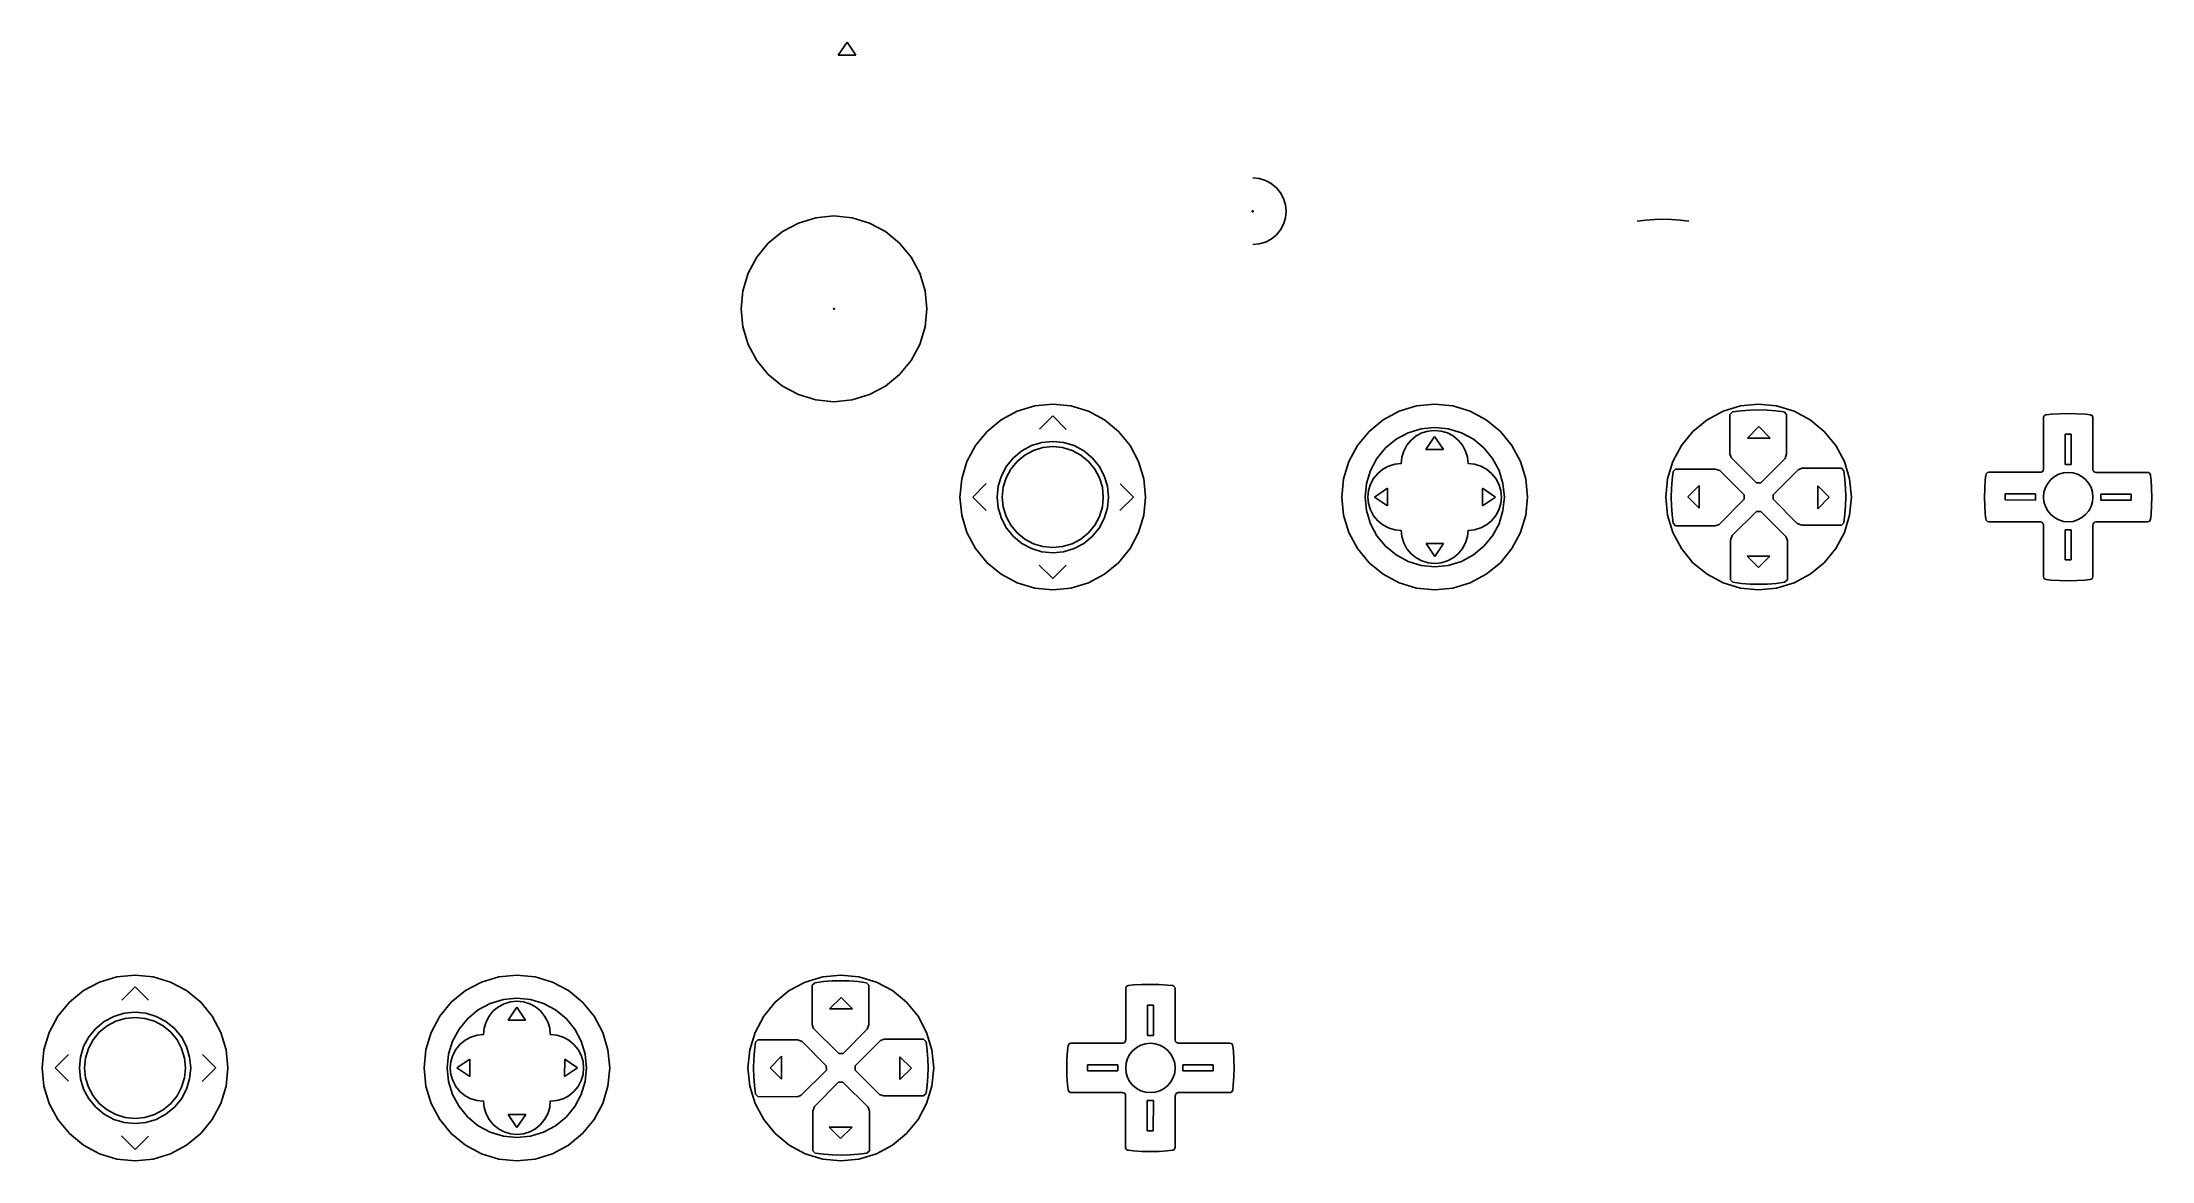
# Model space of a CAD drawing. Header units: millimetres. Extents: x -887 to 1385, y -464 to 740.
import ezdxf

# ---------------------------------------------------------------- set-up
doc = ezdxf.new("R2010")
doc.units = ezdxf.units.MM
doc.header["$PDMODE"] = 64

# ---------------------------------------------------------------- blocks, each defined once
blk = doc.blocks.new('circle')
at = {"color": 3}
for p, q in [((-55.6, 83.1), (-38.3, 92.4)), ((-38.3, 92.4), (-19.5, 98.1)), ((-19.5, 98.1), (0, 100)), ((0, 100), (19.5, 98.1)), ((19.5, 98.1), (38.3, 92.4)), ((38.3, 92.4), (55.6, 83.1)), ((-83.1, 55.6), (-70.7, 70.7)), ((-70.7, 70.7), (-55.6, 83.1)), ((55.6, 83.1), (70.7, 70.7)), ((70.7, 70.7), (83.1, 55.6)), ((-92.4, 38.3), (-83.1, 55.6)), ((83.1, 55.6), (92.4, 38.3)), ((-98.1, 19.5), (-92.4, 38.3)), ((92.4, 38.3), (98.1, 19.5)), ((-100, 0), (-98.1, 19.5)), ((98.1, 19.5), (100, 0)), ((100, 0), (98.1, -19.5)), ((-98.1, -19.5), (-100, 0)), ((-92.4, -38.3), (-98.1, -19.5)), ((98.1, -19.5), (92.4, -38.3)), ((-83.1, -55.6), (-92.4, -38.3)), ((92.4, -38.3), (83.1, -55.6)), ((-70.7, -70.7), (-83.1, -55.6)), ((83.1, -55.6), (70.7, -70.7)), ((-55.6, -83.1), (-70.7, -70.7)), ((-38.3, -92.4), (-55.6, -83.1)), ((55.6, -83.1), (38.3, -92.4)), ((70.7, -70.7), (55.6, -83.1)), ((-19.5, -98.1), (-38.3, -92.4)), ((0, -100), (-19.5, -98.1)), ((19.5, -98.1), (0, -100)), ((38.3, -92.4), (19.5, -98.1))]:
    blk.add_line(p, q, dxfattribs=at)
at = {"color": 2}
blk.add_point((0, 0), dxfattribs=at)
blk = doc.blocks.new('gp32_arc')
at = {"color": 3}
for p, q in [((0, 35.9), (7, 35.2)), ((7, 35.2), (13.8, 33.2)), ((13.8, 33.2), (20, 29.9)), ((20, 29.9), (25.4, 25.4)), ((25.4, 25.4), (29.9, 20)), ((29.9, 20), (33.2, 13.8)), ((33.2, 13.8), (35.3, 7)), ((35.3, 7), (36, 0)), ((36, 0), (35.3, -7)), ((29.9, -20), (25.4, -25.4)), ((33.2, -13.7), (29.9, -20)), ((35.3, -7), (33.2, -13.7)), ((7, -35.2), (0, -35.9)), ((13.8, -33.2), (7, -35.2)), ((20, -29.9), (13.8, -33.2)), ((25.4, -25.4), (20, -29.9))]:
    blk.add_line(p, q, dxfattribs=at)
blk.add_point((0, 0), dxfattribs=at)
blk = doc.blocks.new('psp_arc')
at = {"color": 3}
for p, q in [((0, 0), (9.3, 1.2)), ((9.3, 1.2), (18.6, 1.9)), ((18.6, 1.9), (27.9, 2.1)), ((27.9, 2.1), (37.2, 1.9)), ((37.2, 1.9), (46.5, 1.1)), ((46.5, 1.1), (55.8, 0))]:
    blk.add_line(p, q, dxfattribs=at)

msp = doc.modelspace()

# ---------------------------------------------------------------- linework, layer by layer
at = {"color": 3}
for p, q in [((-20, 740.1), (-29.5, 726.1)), ((-20, 740.1), (-10.6, 726.1)), ((-29.5, 726.1), (-10.6, 726.1)), ((146, 333.5), (163.2, 342.7)), ((163.2, 342.7), (182, 348.4)), ((182, 348.4), (201.5, 350.3)), ((201.5, 350.3), (221, 348.4)), ((221, 348.4), (239.8, 342.7)), ((239.8, 342.7), (257.1, 333.5)), ((557.3, 333.5), (574.6, 342.7)), ((574.6, 342.7), (593.4, 348.4)), ((593.4, 348.4), (612.9, 350.3)), ((612.9, 350.3), (632.4, 348.4)), ((632.4, 348.4), (651.1, 342.7)), ((651.1, 342.7), (668.4, 333.5)), ((906.2, 333.5), (923.5, 342.7)), ((923.5, 342.7), (942.2, 348.4)), ((930.8, 339.4), (933.6, 342.1)), ((933.6, 342.1), (942.9, 343.2)), ((942.2, 348.4), (961.7, 350.3)), ((942.9, 343.2), (952.2, 343.9)), ((952.2, 343.9), (961.5, 344.2)), ((961.5, 344.2), (970.9, 343.9)), ((961.7, 350.3), (981.2, 348.4)), ((970.9, 343.9), (980.2, 343.2)), ((980.2, 343.2), (989.4, 342)), ((981.2, 348.4), (1000, 342.7)), ((991.8, 339.4), (989.4, 342)), ((1000, 342.7), (1017.3, 333.5)), ((118.4, 305.9), (130.8, 321)), ((130.8, 321), (146, 333.5)), ((201.5, 337.7), (187.1, 323.3)), ((201.5, 337.7), (216, 323.2)), ((257.1, 333.5), (272.2, 321)), ((272.2, 321), (284.7, 305.9)), ((529.7, 305.9), (542.2, 321)), ((542.2, 321), (557.3, 333.5)), ((571.2, 312.7), (584.2, 319.6)), ((584.2, 319.6), (598.2, 323.9)), ((592.9, 316.1), (599.1, 319.4)), ((598.2, 323.9), (612.9, 325.3)), ((599.1, 319.4), (605.8, 321.4)), ((605.8, 321.4), (612.8, 322.1)), ((612.8, 322.1), (619.9, 321.4)), ((612.9, 325.3), (627.5, 323.9)), ((619.9, 321.4), (626.6, 319.4)), ((626.6, 319.4), (632.8, 316.1)), ((627.5, 323.9), (641.6, 319.6)), ((641.6, 319.6), (654.5, 312.7)), ((668.4, 333.5), (683.6, 321)), ((683.6, 321), (696, 305.9)), ((878.6, 305.9), (891, 321)), ((891, 321), (906.2, 333.5)), ((930.7, 296.9), (930.8, 339.4)), ((961.9, 326.2), (949.7, 313.9)), ((961.9, 326.2), (974.2, 313.9)), ((991.9, 296.8), (991.8, 339.4)), ((1017.3, 333.5), (1032.4, 321)), ((1032.4, 321), (1044.9, 305.9)), ((1268.6, 335.9), (1268.8, 337)), ((1268.6, 280.1), (1268.6, 335.9)), ((1268.8, 337), (1269.4, 337.9)), ((1269.4, 337.9), (1270.5, 338.7)), ((1270.5, 338.7), (1271.7, 339)), ((1271.7, 339), (1277.2, 339.6)), ((1277.2, 339.6), (1285.7, 340.1)), ((1285.7, 340.1), (1295.1, 340.3)), ((1295.1, 340.3), (1304.3, 340.1)), ((1304.3, 340.1), (1313.8, 339.5)), ((1313.8, 339.5), (1318.8, 339)), ((1320, 338.6), (1318.8, 339)), ((1321, 338), (1320, 338.6)), ((1321.5, 337.2), (1321, 338)), ((1321.8, 335.9), (1321.5, 337.2)), ((1321.8, 335.9), (1321.8, 280.1)), ((109.1, 288.6), (118.4, 305.9)), ((159.1, 292.7), (168.2, 300.2)), ((163, 288.8), (171.3, 295.6)), ((168.2, 300.2), (178.6, 305.8)), ((171.3, 295.6), (180.7, 300.6)), ((178.6, 305.8), (189.8, 309.2)), ((180.7, 300.6), (190.9, 303.7)), ((189.8, 309.2), (201.5, 310.3)), ((190.9, 303.7), (201.5, 304.7)), ((201.5, 310.3), (213.2, 309.2)), ((201.5, 304.7), (212.1, 303.7)), ((212.1, 303.7), (222.3, 300.6)), ((213.2, 309.2), (224.5, 305.8)), ((222.3, 300.6), (231.7, 295.6)), ((224.5, 305.8), (234.8, 300.2)), ((231.7, 295.6), (240, 288.8)), ((234.8, 300.2), (243.9, 292.7)), ((284.7, 305.9), (293.9, 288.6)), ((520.5, 288.6), (529.7, 305.9)), ((550.5, 292), (559.8, 303.4)), ((559.8, 303.4), (571.2, 312.7)), ((577.6, 293.2), (579.6, 299.9)), ((579.6, 299.9), (583, 306.1)), ((583, 306.1), (587.4, 311.6)), ((587.4, 311.6), (592.9, 316.1)), ((612.8, 315.6), (603.3, 301.7)), ((603.3, 301.7), (622.2, 301.7)), ((612.8, 315.6), (622.2, 301.7)), ((632.8, 316.1), (638.3, 311.6)), ((638.3, 311.6), (642.7, 306.2)), ((642.7, 306.2), (646.1, 299.9)), ((646.1, 299.9), (648.1, 293.2)), ((654.5, 312.7), (665.9, 303.4)), ((665.9, 303.4), (675.2, 292)), ((696, 305.9), (705.3, 288.6)), ((869.3, 288.6), (878.6, 305.9)), ((932.3, 292.8), (930.7, 296.9)), ((949.7, 313.9), (974.2, 313.9)), ((990.2, 291.9), (991.9, 296.8)), ((1044.9, 305.9), (1054.1, 288.6)), ((1292, 318), (1298.5, 318)), ((1292, 285.3), (1292, 318)), ((1298.5, 318), (1298.5, 285.3)), ((103.4, 269.8), (109.1, 288.6)), ((142.7, 262), (146.1, 273.3)), ((146.1, 273.3), (151.6, 283.7)), ((151.3, 271.1), (156.3, 280.5)), ((151.6, 283.7), (159.1, 292.7)), ((156.3, 280.5), (163, 288.8)), ((240, 288.8), (246.7, 280.5)), ((243.9, 292.7), (251.4, 283.7)), ((246.7, 280.5), (251.8, 271.1)), ((251.4, 283.7), (256.9, 273.3)), ((256.9, 273.3), (260.4, 262)), ((293.9, 288.6), (299.6, 269.8)), ((514.8, 269.8), (520.5, 288.6)), ((539.3, 265), (543.6, 279)), ((543.6, 279), (550.5, 292)), ((547, 270.3), (551.5, 275.7)), ((551.5, 275.7), (556.9, 280.2)), ((556.9, 280.2), (563.2, 283.5)), ((563.2, 283.5), (569.9, 285.6)), ((569.9, 285.6), (576.9, 286.3)), ((576.9, 286.2), (577.6, 293.2)), ((648.1, 293.2), (648.8, 286.2)), ((648.8, 286.3), (655.8, 285.6)), ((655.8, 285.6), (662.6, 283.5)), ((662.6, 283.5), (668.8, 280.2)), ((668.8, 280.2), (674.2, 275.7)), ((674.2, 275.7), (678.7, 270.3)), ((675.2, 292), (682.2, 279)), ((682.2, 279), (686.4, 265)), ((705.3, 288.6), (711, 269.8)), ((863.7, 269.8), (869.3, 288.6)), ((868.6, 268.8), (869.8, 278)), ((872.4, 280.4), (869.8, 278)), ((915.1, 280.5), (872.4, 280.4)), ((920, 278.8), (915.1, 280.5)), ((946.1, 252.7), (920, 278.8)), ((959.4, 265.7), (932.3, 292.8)), ((964.1, 265.8), (990.2, 291.9)), ((977.3, 252.6), (1004.3, 279.7)), ((1004.3, 279.7), (1008.4, 281.3)), ((1008.4, 281.3), (1050.9, 281.3)), ((1050.9, 281.3), (1053.6, 278.4)), ((1053.6, 278.4), (1054.7, 269.2)), ((1054.1, 288.6), (1059.8, 269.8)), ((1205.9, 268.9), (1206.4, 274)), ((1206.8, 275.2), (1206.4, 274)), ((1207.5, 276.1), (1206.8, 275.2)), ((1208.3, 276.7), (1207.5, 276.1)), ((1209.6, 277), (1208.3, 276.7)), ((1209.6, 277), (1265.3, 277)), ((1265.3, 277), (1266.7, 277.3)), ((1266.7, 277.3), (1267.6, 278)), ((1267.6, 278), (1268.3, 279.1)), ((1268.3, 279.1), (1268.5, 280.5)), ((1280.4, 272.4), (1285, 274.9)), ((1285, 274.9), (1290, 276.4)), ((1290, 276.4), (1295.2, 276.9)), ((1298.5, 285.3), (1292, 285.3)), ((1295.2, 276.9), (1300.4, 276.4)), ((1300.4, 276.4), (1305.4, 274.9)), ((1305.4, 274.9), (1310, 272.4)), ((1321.8, 280.1), (1322.2, 278.7)), ((1322.2, 278.7), (1322.8, 277.9)), ((1322.8, 277.9), (1324, 277.2)), ((1324, 277.2), (1325.3, 276.9)), ((1325, 276.9), (1380.8, 276.9)), ((1380.8, 276.9), (1382, 276.6)), ((1382, 276.6), (1382.9, 276.1)), ((1382.9, 276.1), (1383.6, 275)), ((1383.6, 275), (1383.9, 273.8)), ((1383.9, 273.8), (1384.5, 268.3)), ((101.5, 250.3), (103.4, 269.8)), ((103.4, 230.8), (101.5, 250.3)), ((115.3, 250.3), (129.8, 264.8)), ((115.3, 250.3), (129.7, 235.9)), ((141.5, 250.3), (142.7, 262)), ((142.7, 238.6), (141.5, 250.3)), ((147.1, 250.3), (148.2, 260.9)), ((148.2, 239.7), (147.1, 250.3)), ((148.2, 260.9), (151.3, 271.1)), ((251.8, 271.1), (254.9, 260.9)), ((254.9, 260.9), (255.9, 250.3)), ((255.9, 250.3), (254.9, 239.7)), ((260.4, 262), (261.5, 250.3)), ((261.5, 250.3), (260.4, 238.6)), ((288.4, 250.3), (273.9, 235.8)), ((288.4, 250.3), (274, 264.7)), ((299.6, 269.8), (301.5, 250.3)), ((301.5, 250.3), (299.6, 230.8)), ((512.9, 250.3), (514.8, 269.8)), ((514.8, 230.8), (512.9, 250.3)), ((537.9, 250.3), (539.3, 265)), ((539.3, 235.7), (537.9, 250.3)), ((541, 250.3), (541.7, 257.3)), ((541.7, 243.3), (541, 250.3)), ((541.7, 257.3), (543.7, 264.1)), ((543.7, 264.1), (547, 270.3)), ((548.1, 250.3), (562.1, 259.8)), ((548.1, 250.3), (562, 240.9)), ((562, 240.9), (562.1, 259.8)), ((664.3, 259.8), (664.3, 240.9)), ((678.2, 250.3), (664.3, 259.8)), ((678.2, 250.3), (664.3, 240.9)), ((678.7, 270.3), (682, 264.1)), ((682, 264.1), (684.1, 257.3)), ((684.1, 257.3), (684.8, 250.3)), ((684.8, 250.3), (684.1, 243.3)), ((686.4, 265), (687.9, 250.3)), ((687.9, 250.3), (686.4, 235.7)), ((711, 269.8), (712.9, 250.3)), ((712.9, 250.3), (711, 230.8)), ((861.7, 250.3), (863.7, 269.8)), ((863.7, 230.8), (861.7, 250.3)), ((867.7, 250.1), (867.9, 259.5)), ((867.9, 240.8), (867.7, 250.1)), ((867.9, 259.5), (868.6, 268.8)), ((885.6, 250.5), (897.9, 262.8)), ((885.6, 250.5), (897.9, 238.3)), ((897.9, 238.3), (897.9, 262.8)), ((946.1, 248), (946.1, 252.7)), ((959.4, 265.7), (964.1, 265.8)), ((977.3, 252.6), (977.3, 248)), ((1025.5, 262.4), (1025.4, 237.8)), ((1037.7, 250.1), (1025.4, 237.8)), ((1037.7, 250.1), (1025.5, 262.4)), ((1054.7, 269.2), (1055.4, 259.8)), ((1055.4, 259.8), (1055.7, 250.5)), ((1055.7, 250.5), (1055.4, 241.2)), ((1059.8, 269.8), (1061.7, 250.3)), ((1061.7, 250.3), (1059.8, 230.8)), ((1205.1, 250.3), (1205.3, 259.5)), ((1205.3, 240.9), (1205.1, 250.3)), ((1205.3, 259.5), (1205.9, 268.9)), ((1227.5, 247.2), (1227.5, 253.7)), ((1227.5, 253.7), (1260.1, 253.7)), ((1260.1, 253.7), (1260.1, 247.1)), ((1268.6, 250.3), (1269.1, 255.5)), ((1269.1, 245.1), (1268.6, 250.3)), ((1269.1, 255.5), (1270.6, 260.5)), ((1270.6, 260.5), (1273.1, 265.1)), ((1273.1, 265.1), (1276.4, 269.1)), ((1276.4, 269.1), (1280.4, 272.4)), ((1310, 272.4), (1314, 269.1)), ((1314, 269.1), (1317.3, 265.1)), ((1317.3, 265.1), (1319.8, 260.5)), ((1319.8, 260.5), (1321.3, 255.5)), ((1321.3, 255.5), (1321.8, 250.3)), ((1321.8, 250.3), (1321.3, 245.1)), ((1330.3, 246.9), (1330.3, 253.5)), ((1330.3, 253.5), (1362.9, 253.5)), ((1362.9, 253.5), (1362.9, 246.9)), ((1384.5, 268.3), (1385.1, 259.8)), ((1385.1, 259.8), (1385.3, 250.3)), ((1385.3, 250.3), (1385.1, 241.2)), ((109.1, 212.1), (103.4, 230.8)), ((146.1, 227.4), (142.7, 238.6)), ((151.6, 217), (146.1, 227.4)), ((151.3, 229.5), (148.2, 239.7)), ((156.3, 220.1), (151.3, 229.5)), ((251.8, 229.5), (246.7, 220.1)), ((256.9, 227.4), (251.4, 217)), ((254.9, 239.7), (251.8, 229.5)), ((260.4, 238.6), (256.9, 227.4)), ((299.6, 230.8), (293.9, 212.1)), ((520.5, 212.1), (514.8, 230.8)), ((543.6, 221.6), (539.3, 235.7)), ((543.7, 236.6), (541.7, 243.3)), ((547, 230.3), (543.7, 236.6)), ((551.5, 224.9), (547, 230.3)), ((678.7, 230.4), (674.2, 224.9)), ((682, 236.6), (678.7, 230.4)), ((684.1, 243.3), (682, 236.6)), ((686.4, 235.7), (682.2, 221.6)), ((711, 230.8), (705.3, 212.1)), ((869.3, 212.1), (863.7, 230.8)), ((868.6, 231.5), (867.9, 240.8)), ((869.8, 222.2), (868.6, 231.5)), ((946.1, 248), (919.1, 220.9)), ((959.4, 234.8), (933.3, 208.8)), ((964.1, 234.9), (959.4, 234.8)), ((964.1, 234.9), (991.2, 207.9)), ((977.3, 248), (1003.4, 221.8)), ((1054.7, 231.9), (1053.5, 222.6)), ((1059.8, 230.8), (1054.1, 212.1)), ((1055.4, 241.2), (1054.7, 231.9)), ((1205.9, 232.3), (1205.3, 240.9)), ((1206.4, 226.8), (1205.9, 232.3)), ((1260.1, 247.1), (1227.5, 247.2)), ((1270.6, 240.1), (1269.1, 245.1)), ((1273.1, 235.5), (1270.6, 240.1)), ((1276.4, 231.5), (1273.1, 235.5)), ((1280.4, 228.2), (1276.4, 231.5)), ((1285, 225.7), (1280.4, 228.2)), ((1310, 228.2), (1305.4, 225.7)), ((1314, 231.5), (1310, 228.2)), ((1317.3, 235.5), (1314, 231.5)), ((1319.8, 240.1), (1317.3, 235.5)), ((1321.3, 245.1), (1319.8, 240.1)), ((1362.9, 246.9), (1330.3, 246.9)), ((1384.5, 231.7), (1383.9, 226.7)), ((1385.1, 241.2), (1384.5, 231.7)), ((118.4, 194.8), (109.1, 212.1)), ((159.1, 207.9), (151.6, 217)), ((163, 211.9), (156.3, 220.1)), ((168.2, 200.4), (159.1, 207.9)), ((171.3, 205.1), (163, 211.9)), ((180.7, 200.1), (171.3, 205.1)), ((231.7, 205.1), (222.3, 200.1)), ((240, 211.9), (231.7, 205.1)), ((243.9, 207.9), (234.8, 200.4)), ((246.7, 220.1), (240, 211.9)), ((251.4, 217), (243.9, 207.9)), ((293.9, 212.1), (284.7, 194.8)), ((529.7, 194.8), (520.5, 212.1)), ((550.5, 208.7), (543.6, 221.6)), ((559.8, 197.3), (550.5, 208.7)), ((557, 220.4), (551.5, 224.9)), ((563.2, 217.1), (557, 220.4)), ((569.9, 215.1), (563.2, 217.1)), ((576.9, 214.4), (569.9, 215.1)), ((577.6, 207.7), (576.9, 214.7)), ((579.7, 201), (577.6, 207.7)), ((648.1, 207.7), (646.1, 201)), ((648.8, 214.7), (648.1, 207.7)), ((655.8, 215.1), (648.8, 214.4)), ((662.6, 217.1), (655.8, 215.1)), ((668.8, 220.4), (662.6, 217.1)), ((675.2, 208.7), (665.9, 197.3)), ((674.2, 224.9), (668.8, 220.4)), ((682.2, 221.6), (675.2, 208.7)), ((705.3, 212.1), (696, 194.8)), ((878.6, 194.8), (869.3, 212.1)), ((872.4, 219.3), (869.8, 222.2)), ((915, 219.3), (872.4, 219.3)), ((919.1, 220.9), (915, 219.3)), ((933.3, 208.8), (931.5, 203.9)), ((991.2, 207.9), (992.7, 203.7)), ((1003.4, 221.8), (1008.3, 220.1)), ((1008.3, 220.1), (1050.9, 220.2)), ((1054.1, 212.1), (1044.9, 194.8)), ((1050.9, 220.2), (1053.5, 222.6)), ((1206.8, 225.6), (1206.4, 226.8)), ((1207.5, 224.6), (1206.8, 225.6)), ((1208.4, 224), (1207.5, 224.6)), ((1209.6, 223.7), (1208.4, 224)), ((1265.3, 223.7), (1209.6, 223.7)), ((1266.4, 223.4), (1265, 223.6)), ((1267.6, 222.7), (1266.4, 223.4)), ((1268.2, 221.8), (1267.6, 222.7)), ((1268.6, 220.5), (1268.2, 221.8)), ((1268.6, 164.7), (1268.6, 220.5)), ((1290, 224.2), (1285, 225.7)), ((1295.2, 223.7), (1290, 224.2)), ((1291.8, 182.6), (1291.8, 215.2)), ((1291.8, 215.2), (1298.4, 215.2)), ((1300.4, 224.2), (1295.2, 223.7)), ((1298.4, 215.2), (1298.4, 182.6)), ((1305.4, 225.7), (1300.4, 224.2)), ((1321.8, 220.5), (1321.8, 164.7)), ((1322.1, 221.5), (1321.9, 220.1)), ((1322.8, 222.7), (1322.1, 221.5)), ((1323.7, 223.3), (1322.8, 222.7)), ((1325, 223.7), (1323.7, 223.3)), ((1380.8, 223.7), (1325, 223.7)), ((1380.8, 223.7), (1382.1, 224)), ((1382.1, 224), (1382.9, 224.5)), ((1382.9, 224.5), (1383.6, 225.5)), ((1383.6, 225.5), (1383.9, 226.7)), ((130.8, 179.6), (118.4, 194.8)), ((178.6, 194.9), (168.2, 200.4)), ((189.8, 191.5), (178.6, 194.9)), ((190.9, 197), (180.7, 200.1)), ((201.5, 190.3), (189.8, 191.5)), ((201.5, 195.9), (190.9, 197)), ((212.1, 197), (201.5, 195.9)), ((213.2, 191.5), (201.5, 190.3)), ((222.3, 200.1), (212.1, 197)), ((224.5, 194.9), (213.2, 191.5)), ((234.8, 200.4), (224.5, 194.9)), ((284.7, 194.8), (272.2, 179.6)), ((542.2, 179.6), (529.7, 194.8)), ((571.2, 188), (559.8, 197.3)), ((584.2, 181), (571.2, 188)), ((583, 194.7), (579.7, 201)), ((587.5, 189.3), (583, 194.7)), ((592.9, 184.8), (587.5, 189.3)), ((599.1, 181.5), (592.9, 184.8)), ((613, 186.2), (603.5, 200.2)), ((622.4, 200.2), (603.5, 200.2)), ((613, 186.2), (622.4, 200.2)), ((632.8, 184.8), (626.6, 181.5)), ((638.3, 189.3), (632.8, 184.8)), ((642.8, 194.8), (638.3, 189.3)), ((654.5, 188), (641.6, 181)), ((646.1, 201), (642.8, 194.8)), ((665.9, 197.3), (654.5, 188)), ((696, 194.8), (683.6, 179.6)), ((891, 179.6), (878.6, 194.8)), ((931.5, 203.9), (931.6, 161.2)), ((961.6, 174.4), (949.3, 186.7)), ((973.8, 186.7), (949.3, 186.7)), ((961.6, 174.4), (973.8, 186.7)), ((992.7, 203.7), (992.7, 161.2)), ((1044.9, 194.8), (1032.4, 179.6)), ((1298.4, 182.6), (1291.8, 182.6)), ((146, 167.2), (130.8, 179.6)), ((163.2, 157.9), (146, 167.2)), ((201.5, 162.5), (187, 177)), ((201.5, 162.5), (215.9, 176.9)), ((257.1, 167.2), (239.8, 157.9)), ((272.2, 179.6), (257.1, 167.2)), ((557.3, 167.2), (542.2, 179.6)), ((574.6, 157.9), (557.3, 167.2)), ((598.2, 176.8), (584.2, 181)), ((612.9, 175.3), (598.2, 176.8)), ((605.9, 179.5), (599.1, 181.5)), ((612.9, 178.8), (605.9, 179.5)), ((619.9, 179.5), (612.9, 178.8)), ((627.5, 176.8), (612.9, 175.3)), ((626.6, 181.5), (619.9, 179.5)), ((641.6, 181), (627.5, 176.8)), ((668.4, 167.2), (651.1, 157.9)), ((683.6, 179.6), (668.4, 167.2)), ((906.2, 167.2), (891, 179.6)), ((923.5, 157.9), (906.2, 167.2)), ((931.6, 161.2), (934, 158.6)), ((992.7, 161.2), (989.8, 158.6)), ((1017.3, 167.2), (1000, 157.9)), ((1032.4, 179.6), (1017.3, 167.2)), ((1268.6, 164.7), (1268.8, 163.4)), ((1268.8, 163.4), (1269.4, 162.6)), ((1269.4, 162.6), (1270.4, 161.9)), ((1270.4, 161.9), (1271.6, 161.6)), ((1276.6, 161), (1271.6, 161.6)), ((1286, 160.4), (1276.6, 161)), ((1295.2, 160.2), (1286, 160.4)), ((1304.7, 160.5), (1295.2, 160.2)), ((1313.2, 161), (1304.7, 160.5)), ((1318.7, 161.6), (1313.2, 161)), ((1319.9, 161.9), (1318.7, 161.6)), ((1320.9, 162.7), (1319.9, 161.9)), ((1321.5, 163.5), (1320.9, 162.7)), ((1321.8, 164.7), (1321.5, 163.5)), ((182, 152.2), (163.2, 157.9)), ((201.5, 150.3), (182, 152.2)), ((221, 152.2), (201.5, 150.3)), ((239.8, 157.9), (221, 152.2)), ((593.4, 152.2), (574.6, 157.9)), ((612.9, 150.3), (593.4, 152.2)), ((632.4, 152.2), (612.9, 150.3)), ((651.1, 157.9), (632.4, 152.2)), ((942.2, 152.2), (923.5, 157.9)), ((943.3, 157.4), (934, 158.6)), ((961.7, 150.3), (942.2, 152.2)), ((952.6, 156.7), (943.3, 157.4)), ((961.9, 156.5), (952.6, 156.7)), ((981.2, 152.2), (961.7, 150.3)), ((971.3, 156.7), (961.9, 156.5)), ((980.6, 157.4), (971.3, 156.7)), ((989.8, 158.6), (980.6, 157.4)), ((1000, 157.9), (981.2, 152.2)), ((-842.6, -281.1), (-825.3, -271.9)), ((-825.3, -271.9), (-806.5, -266.2)), ((-806.5, -266.2), (-787, -264.3)), ((-787, -264.3), (-767.5, -266.2)), ((-767.5, -266.2), (-748.7, -271.9)), ((-748.7, -271.9), (-731.5, -281.1)), ((-431.2, -281.1), (-413.9, -271.9)), ((-413.9, -271.9), (-395.2, -266.2)), ((-395.2, -266.2), (-375.7, -264.3)), ((-375.7, -264.3), (-356.1, -266.2)), ((-356.1, -266.2), (-337.4, -271.9)), ((-337.4, -271.9), (-320.1, -281.1)), ((-82.4, -281.1), (-65.1, -271.9)), ((-65.1, -271.9), (-46.3, -266.2)), ((-57.8, -275.2), (-54.9, -272.5)), ((-54.9, -272.5), (-45.6, -271.4)), ((-46.3, -266.2), (-26.8, -264.3)), ((-45.6, -271.4), (-36.3, -270.7)), ((-36.3, -270.7), (-27, -270.4)), ((-27, -270.4), (-17.7, -270.7)), ((-26.8, -264.3), (-7.3, -266.2)), ((-17.7, -270.7), (-8.4, -271.4)), ((-8.4, -271.4), (0.9, -272.6)), ((-7.3, -266.2), (11.5, -271.9)), ((3.3, -275.2), (0.9, -272.6)), ((11.5, -271.9), (28.8, -281.1)), ((-870.2, -308.7), (-857.7, -293.6)), ((-857.7, -293.6), (-842.6, -281.1)), ((-787, -276.9), (-801.4, -291.3)), ((-787, -276.9), (-772.5, -291.4)), ((-731.5, -281.1), (-716.3, -293.6)), ((-716.3, -293.6), (-703.9, -308.7)), ((-458.8, -308.7), (-446.4, -293.6)), ((-446.4, -293.6), (-431.2, -281.1)), ((-417.3, -301.9), (-404.4, -295)), ((-404.4, -295), (-390.3, -290.7)), ((-395.7, -298.5), (-389.4, -295.2)), ((-390.3, -290.7), (-375.7, -289.3)), ((-389.4, -295.2), (-382.7, -293.2)), ((-382.7, -293.2), (-375.7, -292.5)), ((-375.7, -289.3), (-361, -290.7)), ((-375.7, -292.5), (-368.7, -293.2)), ((-368.7, -293.2), (-361.9, -295.2)), ((-361.9, -295.2), (-355.7, -298.5)), ((-361, -290.7), (-346.9, -295)), ((-346.9, -295), (-334, -301.9)), ((-320.1, -281.1), (-304.9, -293.6)), ((-304.9, -293.6), (-292.5, -308.7)), ((-109.9, -308.7), (-97.5, -293.6)), ((-97.5, -293.6), (-82.4, -281.1)), ((-57.8, -317.7), (-57.8, -275.2)), ((-26.6, -288.4), (-38.9, -300.7)), ((-26.6, -288.4), (-14.3, -300.7)), ((3.4, -317.8), (3.3, -275.2)), ((28.8, -281.1), (43.9, -293.6)), ((43.9, -293.6), (56.4, -308.7)), ((280.1, -278.7), (280.3, -277.5)), ((280.1, -334.5), (280.1, -278.7)), ((280.3, -277.5), (280.9, -276.7)), ((280.9, -276.7), (281.9, -275.9)), ((281.9, -275.9), (283.1, -275.6)), ((283.1, -275.6), (288.6, -275)), ((288.6, -275), (297.2, -274.5)), ((297.2, -274.5), (306.6, -274.3)), ((306.6, -274.3), (315.8, -274.5)), ((315.8, -274.5), (325.2, -275.1)), ((325.2, -275.1), (330.3, -275.6)), ((331.5, -275.9), (330.3, -275.6)), ((332.4, -276.6), (331.5, -275.9)), ((333, -277.4), (332.4, -276.6)), ((333.3, -278.7), (333, -277.4)), ((333.3, -278.7), (333.3, -334.5)), ((-879.4, -326), (-870.2, -308.7)), ((-829.4, -321.8), (-820.4, -314.4)), ((-820.4, -314.4), (-810, -308.8)), ((-817.2, -319), (-807.8, -314)), ((-810, -308.8), (-798.7, -305.4)), ((-807.8, -314), (-797.6, -310.9)), ((-798.7, -305.4), (-787, -304.3)), ((-797.6, -310.9), (-787, -309.9)), ((-787, -304.3), (-775.3, -305.4)), ((-787, -309.9), (-776.4, -310.9)), ((-776.4, -310.9), (-766.2, -314)), ((-775.3, -305.4), (-764.1, -308.8)), ((-766.2, -314), (-756.8, -319)), ((-764.1, -308.8), (-753.7, -314.4)), ((-753.7, -314.4), (-744.6, -321.8)), ((-703.9, -308.7), (-694.6, -326)), ((-468, -326), (-458.8, -308.7)), ((-438, -322.6), (-428.7, -311.2)), ((-428.7, -311.2), (-417.3, -301.9)), ((-410.9, -321.4), (-408.9, -314.7)), ((-408.9, -314.7), (-405.6, -308.5)), ((-405.6, -308.5), (-401.1, -303)), ((-401.1, -303), (-395.7, -298.5)), ((-375.7, -299), (-385.2, -312.9)), ((-385.2, -312.9), (-366.3, -312.9)), ((-375.7, -299), (-366.3, -312.9)), ((-355.7, -298.5), (-350.3, -303)), ((-350.3, -303), (-345.8, -308.4)), ((-345.8, -308.4), (-342.5, -314.7)), ((-342.5, -314.7), (-340.4, -321.4)), ((-334, -301.9), (-322.6, -311.2)), ((-322.6, -311.2), (-313.3, -322.6)), ((-292.5, -308.7), (-283.3, -326)), ((-119.2, -326), (-109.9, -308.7)), ((-56.2, -321.8), (-57.8, -317.7)), ((-38.9, -300.7), (-14.3, -300.7)), ((1.7, -322.7), (3.4, -317.8)), ((56.4, -308.7), (65.6, -326)), ((303.4, -329.3), (303.5, -296.6)), ((303.5, -296.6), (310, -296.6)), ((310, -296.6), (310, -329.3)), ((-885.1, -344.8), (-879.4, -326)), ((-842.4, -341.3), (-836.9, -330.9)), ((-837.3, -343.5), (-832.2, -334.1)), ((-836.9, -330.9), (-829.4, -321.8)), ((-832.2, -334.1), (-825.5, -325.8)), ((-825.5, -325.8), (-817.2, -319)), ((-756.8, -319), (-748.6, -325.8)), ((-748.6, -325.8), (-741.8, -334.1)), ((-744.6, -321.8), (-737.1, -330.9)), ((-741.8, -334.1), (-736.8, -343.5)), ((-737.1, -330.9), (-731.6, -341.3)), ((-694.6, -326), (-688.9, -344.8)), ((-473.7, -344.8), (-468, -326)), ((-449.2, -349.6), (-444.9, -335.6)), ((-444.9, -335.6), (-438, -322.6)), ((-441.5, -344.3), (-437, -338.9)), ((-437, -338.9), (-431.6, -334.4)), ((-431.6, -334.4), (-425.4, -331.1)), ((-425.4, -331.1), (-418.6, -329)), ((-418.6, -329), (-411.6, -328.3)), ((-411.6, -328.4), (-410.9, -321.4)), ((-340.4, -321.4), (-339.7, -328.4)), ((-339.7, -328.3), (-332.7, -329)), ((-332.7, -329), (-326, -331.1)), ((-326, -331.1), (-319.8, -334.4)), ((-319.8, -334.4), (-314.3, -338.9)), ((-314.3, -338.9), (-309.8, -344.3)), ((-313.3, -322.6), (-306.4, -335.6)), ((-306.4, -335.6), (-302.1, -349.6)), ((-283.3, -326), (-277.6, -344.8)), ((-124.9, -344.8), (-119.2, -326)), ((-119.9, -345.8), (-118.7, -336.6)), ((-116.1, -334.2), (-118.7, -336.6)), ((-73.4, -334.1), (-116.1, -334.2)), ((-68.5, -335.8), (-73.4, -334.1)), ((-42.5, -361.9), (-68.5, -335.8)), ((-29.1, -348.8), (-56.2, -321.8)), ((-24.4, -348.8), (1.7, -322.7)), ((-11.3, -362), (15.8, -334.9)), ((15.8, -334.9), (19.9, -333.3)), ((19.9, -333.3), (62.4, -333.3)), ((62.4, -333.3), (65, -336.2)), ((65, -336.2), (66.2, -345.4)), ((65.6, -326), (71.3, -344.8)), ((217.4, -345.7), (217.9, -340.6)), ((218.3, -339.4), (217.9, -340.6)), ((219, -338.5), (218.3, -339.4)), ((219.8, -337.9), (219, -338.5)), ((221.1, -337.6), (219.8, -337.9)), ((221.1, -337.6), (276.8, -337.6)), ((276.8, -337.6), (278.2, -337.3)), ((278.2, -337.3), (279, -336.6)), ((279, -336.6), (279.7, -335.5)), ((279.7, -335.5), (280, -334.1)), ((291.9, -342.2), (296.5, -339.7)), ((296.5, -339.7), (301.5, -338.2)), ((301.5, -338.2), (306.7, -337.7)), ((310, -329.3), (303.4, -329.3)), ((306.7, -337.7), (311.9, -338.2)), ((311.9, -338.2), (316.8, -339.7)), ((316.8, -339.7), (321.4, -342.2)), ((333.3, -334.5), (333.6, -335.9)), ((333.6, -335.9), (334.3, -336.7)), ((334.3, -336.7), (335.4, -337.4)), ((335.4, -337.4), (336.8, -337.7)), ((336.5, -337.7), (392.3, -337.7)), ((392.3, -337.7), (393.5, -337.9)), ((393.5, -337.9), (394.3, -338.5)), ((394.3, -338.5), (395.1, -339.6)), ((395.1, -339.6), (395.4, -340.8)), ((395.4, -340.8), (396, -346.3)), ((-887, -364.3), (-885.1, -344.8)), ((-873.2, -364.3), (-858.7, -349.8)), ((-847, -364.3), (-845.9, -352.6)), ((-845.9, -352.6), (-842.4, -341.3)), ((-841.4, -364.3), (-840.4, -353.7)), ((-840.4, -353.7), (-837.3, -343.5)), ((-736.8, -343.5), (-733.7, -353.7)), ((-733.7, -353.7), (-732.6, -364.3)), ((-731.6, -341.3), (-728.2, -352.6)), ((-728.2, -352.6), (-727, -364.3)), ((-700.1, -364.3), (-714.5, -349.9)), ((-688.9, -344.8), (-687, -364.3)), ((-475.7, -364.3), (-473.7, -344.8)), ((-450.7, -364.3), (-449.2, -349.6)), ((-447.6, -364.3), (-446.9, -357.3)), ((-446.9, -357.3), (-444.8, -350.5)), ((-444.8, -350.5), (-441.5, -344.3)), ((-440.4, -364.3), (-426.5, -354.8)), ((-426.5, -373.7), (-426.5, -354.8)), ((-324.2, -354.8), (-324.3, -373.7)), ((-310.3, -364.3), (-324.2, -354.8)), ((-309.8, -344.3), (-306.5, -350.5)), ((-306.5, -350.5), (-304.5, -357.3)), ((-304.5, -357.3), (-303.8, -364.3)), ((-302.1, -349.6), (-300.7, -364.3)), ((-277.6, -344.8), (-275.7, -364.3)), ((-126.8, -364.3), (-124.9, -344.8)), ((-120.8, -364.5), (-120.6, -355.1)), ((-120.6, -355.1), (-119.9, -345.8)), ((-102.9, -364.1), (-90.6, -351.8)), ((-90.6, -376.3), (-90.6, -351.8)), ((-42.4, -366.6), (-42.5, -361.9)), ((-29.1, -348.8), (-24.4, -348.8)), ((-11.3, -362), (-11.2, -366.6)), ((49.2, -364.5), (36.9, -352.2)), ((36.9, -352.2), (36.9, -376.8)), ((66.2, -345.4), (66.9, -354.7)), ((66.9, -354.7), (67.1, -364.1)), ((71.3, -344.8), (73.2, -364.3)), ((216.6, -364.3), (216.8, -355.1)), ((216.8, -355.1), (217.4, -345.7)), ((238.9, -360.9), (271.6, -360.9)), ((238.9, -367.4), (238.9, -360.9)), ((271.6, -360.9), (271.6, -367.5)), ((280.1, -364.3), (280.6, -359.1)), ((280.6, -359.1), (282.1, -354.1)), ((282.1, -354.1), (284.5, -349.5)), ((284.5, -349.5), (287.9, -345.5)), ((287.9, -345.5), (291.9, -342.2)), ((321.4, -342.2), (325.5, -345.5)), ((325.5, -345.5), (328.8, -349.5)), ((328.8, -349.5), (331.2, -354.1)), ((331.2, -354.1), (332.8, -359.1)), ((332.8, -359.1), (333.3, -364.3)), ((341.7, -361.1), (374.4, -361.1)), ((341.7, -367.6), (341.7, -361.1)), ((374.4, -361.1), (374.4, -367.6)), ((396, -346.3), (396.5, -354.8)), ((396.5, -354.8), (396.7, -364.2)), ((-885.1, -383.8), (-887, -364.3)), ((-879.4, -402.5), (-885.1, -383.8)), ((-873.2, -364.3), (-858.8, -378.7)), ((-845.9, -376), (-847, -364.3)), ((-842.4, -387.2), (-845.9, -376)), ((-840.4, -374.9), (-841.4, -364.3)), ((-837.3, -385.1), (-840.4, -374.9)), ((-832.2, -394.5), (-837.3, -385.1)), ((-736.8, -385.1), (-741.8, -394.5)), ((-733.7, -374.9), (-736.8, -385.1)), ((-732.6, -364.3), (-733.7, -374.9)), ((-728.2, -376), (-731.6, -387.2)), ((-727, -364.3), (-728.2, -376)), ((-700.1, -364.3), (-714.6, -378.8)), ((-688.9, -383.8), (-694.6, -402.5)), ((-687, -364.3), (-688.9, -383.8)), ((-473.7, -383.8), (-475.7, -364.3)), ((-468, -402.5), (-473.7, -383.8)), ((-449.2, -378.9), (-450.7, -364.3)), ((-444.9, -393), (-449.2, -378.9)), ((-446.9, -371.3), (-447.6, -364.3)), ((-444.8, -378), (-446.9, -371.3)), ((-441.5, -384.2), (-444.8, -378)), ((-437, -389.7), (-441.5, -384.2)), ((-440.4, -364.3), (-426.5, -373.7)), ((-310.3, -364.3), (-324.3, -373.7)), ((-309.8, -384.2), (-314.3, -389.7)), ((-306.5, -378), (-309.8, -384.2)), ((-304.5, -371.3), (-306.5, -378)), ((-302.1, -378.9), (-306.4, -393)), ((-303.8, -364.3), (-304.5, -371.3)), ((-300.7, -364.3), (-302.1, -378.9)), ((-277.6, -383.8), (-283.3, -402.5)), ((-275.7, -364.3), (-277.6, -383.8)), ((-124.9, -383.8), (-126.8, -364.3)), ((-119.2, -402.5), (-124.9, -383.8)), ((-120.6, -373.8), (-120.8, -364.5)), ((-119.9, -383.1), (-120.6, -373.8)), ((-118.7, -392.4), (-119.9, -383.1)), ((-102.9, -364.1), (-90.6, -376.3)), ((-42.4, -366.6), (-69.5, -393.7)), ((-29.2, -379.8), (-55.3, -405.8)), ((-24.5, -379.7), (-29.2, -379.8)), ((-24.5, -379.7), (2.6, -406.7)), ((-11.2, -366.6), (14.8, -392.8)), ((49.2, -364.5), (36.9, -376.8)), ((66.2, -382.7), (65, -392)), ((71.3, -383.8), (65.6, -402.5)), ((66.9, -373.4), (66.2, -382.7)), ((67.1, -364.1), (66.9, -373.4)), ((73.2, -364.3), (71.3, -383.8)), ((216.8, -373.7), (216.6, -364.3)), ((217.4, -382.3), (216.8, -373.7)), ((217.9, -387.8), (217.4, -382.3)), ((271.6, -367.5), (238.9, -367.4)), ((280.6, -369.5), (280.1, -364.3)), ((282.1, -374.5), (280.6, -369.5)), ((284.5, -379.1), (282.1, -374.5)), ((287.9, -383.1), (284.5, -379.1)), ((291.9, -386.4), (287.9, -383.1)), ((325.5, -383.1), (321.4, -386.4)), ((328.8, -379.1), (325.5, -383.1)), ((331.2, -374.5), (328.8, -379.1)), ((332.8, -369.5), (331.2, -374.5)), ((333.3, -364.3), (332.8, -369.5)), ((374.4, -367.6), (341.7, -367.6)), ((395.9, -382.9), (395.4, -387.9)), ((396.5, -373.4), (395.9, -382.9)), ((396.7, -364.2), (396.5, -373.4)), ((-870.2, -419.8), (-879.4, -402.5)), ((-836.9, -397.6), (-842.4, -387.2)), ((-829.4, -406.7), (-836.9, -397.6)), ((-825.5, -402.7), (-832.2, -394.5)), ((-820.4, -414.2), (-829.4, -406.7)), ((-817.2, -409.5), (-825.5, -402.7)), ((-748.6, -402.7), (-756.8, -409.5)), ((-744.6, -406.7), (-753.7, -414.2)), ((-741.8, -394.5), (-748.6, -402.7)), ((-737.1, -397.6), (-744.6, -406.7)), ((-731.6, -387.2), (-737.1, -397.6)), ((-694.6, -402.5), (-703.9, -419.8)), ((-458.8, -419.8), (-468, -402.5)), ((-438, -405.9), (-444.9, -393)), ((-428.7, -417.3), (-438, -405.9)), ((-431.6, -394.2), (-437, -389.7)), ((-425.4, -397.5), (-431.6, -394.2)), ((-418.6, -399.5), (-425.4, -397.5)), ((-411.6, -400.2), (-418.6, -399.5)), ((-410.9, -406.9), (-411.6, -399.9)), ((-408.9, -413.6), (-410.9, -406.9)), ((-340.4, -406.9), (-342.5, -413.6)), ((-339.7, -399.9), (-340.4, -406.9)), ((-332.7, -399.5), (-339.7, -400.2)), ((-326, -397.5), (-332.7, -399.5)), ((-319.7, -394.2), (-326, -397.5)), ((-313.3, -405.9), (-322.6, -417.3)), ((-314.3, -389.7), (-319.7, -394.2)), ((-306.4, -393), (-313.3, -405.9)), ((-283.3, -402.5), (-292.5, -419.8)), ((-109.9, -419.8), (-119.2, -402.5)), ((-116.1, -395.2), (-118.7, -392.4)), ((-73.6, -395.3), (-116.1, -395.2)), ((-69.5, -393.7), (-73.6, -395.3)), ((-55.3, -405.8), (-57, -410.7)), ((2.6, -406.7), (4.2, -410.9)), ((14.8, -392.8), (19.7, -394.5)), ((19.7, -394.5), (62.4, -394.4)), ((65.6, -402.5), (56.4, -419.8)), ((62.4, -394.4), (65, -392)), ((218.3, -389), (217.9, -387.8)), ((219, -390), (218.3, -389)), ((219.9, -390.6), (219, -390)), ((221, -390.9), (219.9, -390.6)), ((276.8, -390.9), (221, -390.9)), ((277.9, -391.2), (276.5, -391)), ((279, -391.9), (277.9, -391.2)), ((279.7, -392.8), (279, -391.9)), ((280, -394.1), (279.7, -392.8)), ((280, -449.9), (280, -394.1)), ((296.5, -388.8), (291.9, -386.4)), ((301.5, -390.4), (296.5, -388.8)), ((306.7, -390.9), (301.5, -390.4)), ((303.3, -399.4), (309.9, -399.3)), ((303.3, -432), (303.3, -399.4)), ((311.9, -390.4), (306.7, -390.9)), ((309.9, -399.3), (309.8, -432)), ((316.8, -388.8), (311.9, -390.4)), ((321.4, -386.4), (316.8, -388.8)), ((333.6, -393.1), (333.3, -394.4)), ((333.3, -394.1), (333.3, -449.9)), ((334.3, -391.9), (333.6, -393.1)), ((335.1, -391.3), (334.3, -391.9)), ((336.5, -390.9), (335.1, -391.3)), ((392.3, -390.9), (336.5, -390.9)), ((392.3, -390.9), (393.6, -390.6)), ((393.6, -390.6), (394.4, -390.1)), ((394.4, -390.1), (395.1, -389.1)), ((395.1, -389.1), (395.4, -387.9)), ((-857.7, -435), (-870.2, -419.8)), ((-810, -419.7), (-820.4, -414.2)), ((-807.8, -414.5), (-817.2, -409.5)), ((-798.7, -423.1), (-810, -419.7)), ((-797.6, -417.6), (-807.8, -414.5)), ((-787, -424.3), (-798.7, -423.1)), ((-787, -418.7), (-797.6, -417.6)), ((-776.4, -417.6), (-787, -418.7)), ((-775.3, -423.1), (-787, -424.3)), ((-766.2, -414.5), (-776.4, -417.6)), ((-764.1, -419.7), (-775.3, -423.1)), ((-756.8, -409.5), (-766.2, -414.5)), ((-753.7, -414.2), (-764.1, -419.7)), ((-703.9, -419.8), (-716.3, -435)), ((-446.4, -435), (-458.8, -419.8)), ((-417.3, -426.6), (-428.7, -417.3)), ((-404.4, -433.6), (-417.3, -426.6)), ((-405.5, -419.8), (-408.9, -413.6)), ((-401.1, -425.3), (-405.5, -419.8)), ((-395.6, -429.8), (-401.1, -425.3)), ((-389.4, -433.1), (-395.6, -429.8)), ((-375.6, -428.3), (-385, -414.4)), ((-366.1, -414.4), (-385, -414.4)), ((-375.6, -428.3), (-366.1, -414.4)), ((-355.7, -429.8), (-361.9, -433.1)), ((-350.2, -425.3), (-355.7, -429.8)), ((-345.8, -419.8), (-350.2, -425.3)), ((-334, -426.6), (-346.9, -433.6)), ((-342.5, -413.6), (-345.8, -419.8)), ((-322.6, -417.3), (-334, -426.6)), ((-292.5, -419.8), (-304.9, -435)), ((-97.5, -435), (-109.9, -419.8)), ((-57, -410.7), (-56.9, -453.4)), ((-14.7, -427.9), (-39.3, -427.9)), ((-27, -440.2), (-39.3, -427.9)), ((-27, -440.2), (-14.7, -427.9)), ((4.2, -410.9), (4.2, -453.4)), ((56.4, -419.8), (43.9, -435)), ((-842.6, -447.4), (-857.7, -435)), ((-825.3, -456.7), (-842.6, -447.4)), ((-787, -452.1), (-801.5, -437.5)), ((-787, -452.1), (-772.6, -437.7)), ((-731.5, -447.4), (-748.7, -456.7)), ((-716.3, -435), (-731.5, -447.4)), ((-431.2, -447.4), (-446.4, -435)), ((-413.9, -456.7), (-431.2, -447.4)), ((-390.3, -437.8), (-404.4, -433.6)), ((-375.7, -439.3), (-390.3, -437.8)), ((-382.7, -435.1), (-389.4, -433.1)), ((-375.7, -435.8), (-382.7, -435.1)), ((-368.6, -435.1), (-375.7, -435.8)), ((-361, -437.8), (-375.7, -439.3)), ((-361.9, -433.1), (-368.6, -435.1)), ((-346.9, -433.6), (-361, -437.8)), ((-320.1, -447.4), (-337.4, -456.7)), ((-304.9, -435), (-320.1, -447.4)), ((-82.4, -447.4), (-97.5, -435)), ((-65.1, -456.7), (-82.4, -447.4)), ((-56.9, -453.4), (-54.5, -456)), ((4.2, -453.4), (1.3, -456)), ((28.8, -447.4), (11.5, -456.7)), ((43.9, -435), (28.8, -447.4)), ((280, -449.9), (280.3, -451.2)), ((280.3, -451.2), (280.9, -452)), ((280.9, -452), (281.8, -452.7)), ((281.8, -452.7), (283, -453)), ((288.1, -453.6), (283, -453)), ((297.5, -454.2), (288.1, -453.6)), ((306.7, -454.3), (297.5, -454.2)), ((309.8, -432), (303.3, -432)), ((316.2, -454.1), (306.7, -454.3)), ((324.7, -453.6), (316.2, -454.1)), ((330.2, -453), (324.7, -453.6)), ((331.4, -452.7), (330.2, -453)), ((332.4, -451.9), (331.4, -452.7)), ((333, -451.1), (332.4, -451.9)), ((333.3, -449.9), (333, -451.1)), ((-806.5, -462.4), (-825.3, -456.7)), ((-787, -464.3), (-806.5, -462.4)), ((-767.5, -462.4), (-787, -464.3)), ((-748.7, -456.7), (-767.5, -462.4)), ((-395.2, -462.4), (-413.9, -456.7)), ((-375.7, -464.3), (-395.2, -462.4)), ((-356.1, -462.4), (-375.7, -464.3)), ((-337.4, -456.7), (-356.1, -462.4)), ((-46.3, -462.4), (-65.1, -456.7)), ((-45.2, -457.2), (-54.5, -456)), ((-26.8, -464.3), (-46.3, -462.4)), ((-35.9, -457.9), (-45.2, -457.2)), ((-26.6, -458.1), (-35.9, -457.9)), ((-7.3, -462.4), (-26.8, -464.3)), ((-17.3, -457.9), (-26.6, -458.1)), ((-7.9, -457.2), (-17.3, -457.9)), ((1.3, -456), (-7.9, -457.2)), ((11.5, -456.7), (-7.3, -462.4))]:
    msp.add_line(p, q, dxfattribs=at)

# ---------------------------------------------------------------- block references
for name, p in [('gp32_arc', (416.9, 558)), ('circle', (-34.2, 453)), ('psp_arc', (830.9, 547.4))]:
    msp.add_blockref(name, p, dxfattribs=at)

doc.saveas('drawing.dxf')
